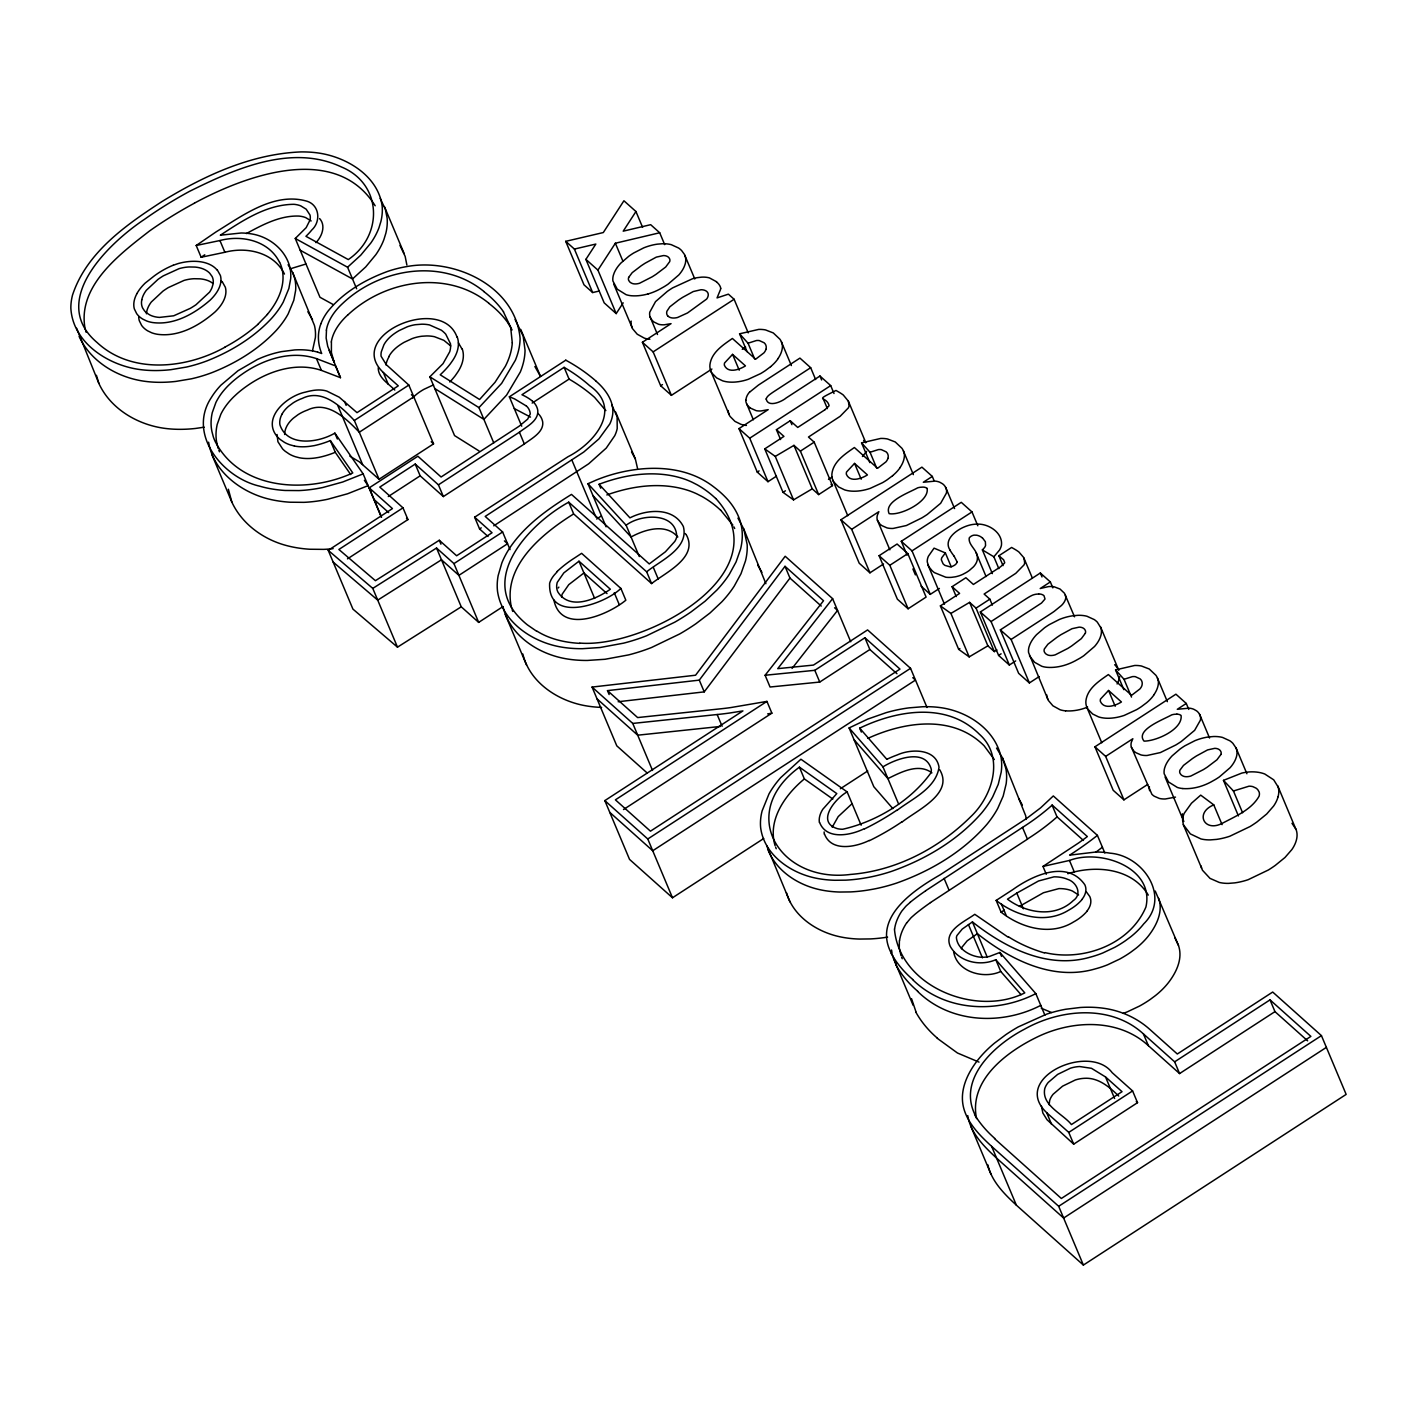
<?xml version="1.0" encoding="UTF-8"?>
<svg xmlns="http://www.w3.org/2000/svg" width="1417" height="1417" viewBox="0 0 1417 1417"><rect width="100%" height="100%" fill="white"/><g stroke="black" fill="none" stroke-linecap="round" stroke-linejoin="round"><path stroke-width="1.5" d="M953.641 951.657C956.829 971.991 983.699 979.466 1000.756 971.477L1021.037 994.681M378.25 367.8C378.073 377.878 388.825 383.777 394.794 390.065M512.281 342.843L510.651 327.203L503.442 311.882M1049.129 1104.729L1049.678 1100.495A23.345 14.365 -22.8 0 1 1053.132 1094.243L1062.608 1086.148L1075.379 1079.949A24.797 15.268 -22.8 0 1 1084.59 1078.302C1098.352 1077.434 1109.564 1087.087 1118.722 1096.067M277.059 434.505L277.927 441.732L282.585 448.888A66.758 41.093 -22.8 0 0 285.207 451.279L289.369 454.113A51.047 31.422 -22.8 0 0 295.356 456.717L299.359 457.762A42.315 26.055 -22.8 0 0 317.585 457.602L319.108 457.337A59.018 36.346 -22.8 0 0 335.262 452.306L350.707 474.571M894.446 929.003C899.175 986.303 975.711 1017.512 1024.792 992.874L995.814 959.716C979.979 966.66 959.167 961.93 950.293 946.45C943.173 930.562 965.136 921.404 974.772 914.319L1008.178 937.222M899.388 940.764L899.264 947.902L901.035 955.678M326.477 330.179L326.14 338.061L327.734 346.368L340.47 377.684L321.411 370.386C295.994 361.76 267.795 371.183 246.7 386.168A86.632 53.332 -22.8 0 0 243.706 388.329A77.28 47.576 -22.8 0 0 236.728 394.05L233.522 397.043A67.361 41.483 -22.8 0 0 220.822 414.295L217.226 424.356A97.755 60.187 -22.8 0 0 216.907 443.397M331.419 341.922L331.401 352.532L334.111 362.15L329.169 350.389M766.19 399.027C767.996 407.883 781.777 401.702 786.169 397.964L819.965 376.019L830.699 385.601L834.011 393.519M1278.063 796.761L1278.417 795.274A38.968 23.983 -22.8 0 0 1278.134 786.984L1273.706 779.828L1264.761 774.001A38.613 23.77 -22.8 0 0 1251.866 771.84A33.618 20.706 -22.8 0 0 1241.823 773.08L1223.473 780.36L1238.423 815.926M832.204 827.191L838.209 816.599L852.095 803.669M312.484 350.725L315.389 337.512A91.184 56.131 -22.8 0 0 314.432 325.379L292.752 272.702L288.094 264.713M320.933 323.661C317.195 333.225 317.745 344.101 321.694 353.506L317.674 352.142M628.687 277.378L632.212 272.649L641.157 265.811A116.513 71.736 -22.8 0 1 645.249 263.137L656.301 257.132L663.422 255.574A9.919 6.093 -22.8 0 1 667.708 256.672L668.08 256.92A12.753 7.847 -22.8 0 1 669.072 257.912L669.71 259.045A9.033 5.562 -22.8 0 1 669.674 261.649L665.689 267.016L656.106 274.278A111.429 68.601 -22.8 0 1 652.103 276.846L639.634 283.223A10.025 6.182 -22.8 0 1 637.561 283.719L636.924 283.825A9.76 6.005 -22.8 0 1 632.035 283.382L630.724 282.691A14.577 8.98 -22.8 0 1 629.609 281.753L628.652 280.3A9.228 5.686 -22.8 0 1 628.687 277.378M281.965 414.242L280.991 416.35A32.75 20.175 -22.8 0 0 280.283 418.511A31.617 19.466 -22.8 0 0 279.928 424.817C287.385 447.347 318.63 442.759 334.873 433.124L363.142 473.88L381.262 516.992M866.637 451.368L862.439 456.522M623.179 302.848L616.2 313.6L604.173 302.848L585.894 259.364L595.831 244.061L574.399 249.073L565.72 241.333L603.305 232.547L623.923 200.771L635.95 211.523L642.592 227.34M616.2 313.6L597.921 270.116L615.368 243.228L659.702 232.76L664.679 244.61M635.95 211.523L623.214 231.166L650.669 224.683L659.702 232.76M906.774 922.821L910.67 918.181A25.01 15.392 -22.8 0 1 911.698 917.153L915.293 914A167.72 103.264 -22.8 0 1 930.544 902.594M609.133 694.543L607.486 690.628L699.289 680.125L785.018 566.322L823.525 600.737L765.109 675.254L770.051 687.015L819.752 682.055L869.861 649.517L896.961 673.73M618.166 701.734L704.231 691.868L789.96 578.083L785.018 566.322M1082.021 899.37L1082.588 898.608A24.319 14.967 -22.8 0 0 1085.9 889.486L1085.794 888.052A31.192 19.2 -22.8 0 0 1084.767 884.669C1067.054 859.428 1032.674 875.369 1012.872 889.575L996.169 900.415L1001.111 912.176C1021.055 927.922 1050.404 936.3 1073.448 922.024A34.787 21.414 -22.8 0 0 1087.087 911.166M1086.963 911.131L1087.53 910.369A24.319 14.967 -22.8 0 0 1090.842 901.247L1090.736 899.813A31.192 19.2 -22.8 0 0 1089.708 896.43L1086.148 891.559M647.303 773.115L616.785 745.838L592.076 687.068L695.57 675.218L785.177 556.261L832.611 598.647L777.738 668.647L813.464 665.087L867.594 629.927L910.546 668.328L927.019 707.508M792.05 668.452L837.553 610.408L834.595 607.769M267.459 314.415L257.735 324.458M749.611 392.172L758.414 385.087L799.932 358.111L810.666 367.694L815.643 379.561M557.412 571.494L553.923 575.408A29.775 18.332 -22.8 0 0 549.637 583.237C547.741 623.87 604.085 604.687 620.894 588.445L625.836 600.206C608.478 614.641 561.132 635.241 553.888 600.046M951.214 566.782L945.387 552.949L941.827 557.66A11.106 6.837 -22.8 0 0 941.349 559.821L943.067 563.771A26.108 16.083 -22.8 0 0 944.98 565.401L950.276 566.889A5.331 3.277 -22.8 0 0 952.313 566.393L954.403 565.312A5.579 3.436 -22.8 0 0 957.06 562.159M998.843 568.66L993.866 556.792L999.552 549.991A24.107 14.843 -22.8 0 0 1001.482 545.014C1002.669 533.111 989.757 524.449 978.899 524.113A26.64 16.402 -22.8 0 0 975.179 524.184L972.717 524.467A21.893 13.479 -22.8 0 0 964.286 526.947C955.89 530.383 943.332 539.877 950.01 550.062M493.771 442.883L478.946 407.618L501.653 383.352L515.363 360.272A110.774 68.193 -22.8 0 0 520.092 338.38C515.434 285.968 454.166 257.646 406.59 266.609A77.758 47.877 -22.8 0 0 387.62 271.409C365.001 279.698 343.091 292.433 327.823 311.386A64.314 39.587 -22.8 0 0 320.933 323.661M992.343 573.619L982.388 549.902L984.443 547.653A10.273 6.323 -22.8 0 0 985.577 545.421L985.364 541.701L982.566 538.035M347.732 315.052C384.928 279.981 447.258 269.283 488.847 303.238M479.105 450.996L454.556 435.586L429.847 376.816L443.043 363.638L449.72 351.77A38.702 23.823 -22.8 0 0 450.464 343.729L445.753 334.182A65.554 40.349 -22.8 0 0 441.307 330.161L429.51 324.936A37.232 22.92 -22.8 0 0 421.805 324.192L415.323 324.706A28.712 17.677 -22.8 0 0 407.246 326.813L399.24 330.533A39.8 24.496 -22.8 0 0 395.006 333.172A29.881 18.403 -22.8 0 0 383.901 344.809L381.332 351.77A28.163 17.341 -22.8 0 0 381.102 356.269L386.327 364.7L408.84 385.07L433.549 443.858L379.048 479.265L359.333 461.818L349.84 456.15M819.38 822.409A33.902 20.865 -22.8 0 1 822.816 809.249L836.792 793.591L799.418 767.164C736.061 813.517 780.129 883.57 850.537 874.431C895.881 870.853 938.816 848.464 970.804 816.635C992.644 796.053 1004.936 756.713 979.218 734.059A167.064 102.856 -22.8 0 0 973.479 728.905C941.101 702.531 894.322 711.423 859.694 728.161L861.341 732.075M799.418 767.164L804.36 778.925C785.248 794.671 767.217 819.965 775.134 845.843M295.267 238.481L306.178 227.641L310.004 220.078A23.646 14.56 -22.8 0 0 310.004 215.047L306.214 209.22L300.794 205.89A29.013 17.872 -22.8 0 0 293.992 204.314C266.538 204.438 242.555 220.662 220.344 235.204L241.244 232.99A64.474 39.694 -22.8 0 1 252.315 234.035C269.354 236.993 285.207 249.569 289.723 266.591A91.184 56.131 -22.8 0 1 290.68 278.724L288.855 288.537L283.241 302.122A93.38 57.495 -22.8 0 1 271.497 318.471C253.749 337.547 230.918 351.505 206.776 360.963A97.401 59.957 -22.8 0 1 186.353 367.074L170.872 369.678A111.394 68.583 -22.8 0 1 160.475 370.457A108.064 66.528 -22.8 0 1 140.478 369.624C108.631 365.604 72.71 342.985 70.85 308.127A103.193 63.535 -22.8 0 1 72.533 295.037C86.579 252.403 125.989 225.002 161.928 201.586C203.977 175.814 250.862 153.922 300.9 151.92A106.948 65.837 -22.8 0 1 319.179 153.125C347.006 157.34 378.25 176.045 382.165 206.244A99.101 61.002 -22.8 0 1 380.907 221.459L379.012 227.641A90.599 55.777 -22.8 0 1 370.829 243.015L360.768 255.166L347.572 267.228L295.267 238.481L319.976 297.269L333.048 304.46M910.352 902.239L906.756 905.41A25.01 15.392 -22.8 0 0 905.729 906.419L901.832 911.06A64.509 39.711 -22.8 0 0 894.623 928.967M770.618 366.666L765.339 370.616A56.308 34.663 -22.8 0 1 760.592 373.61L748.247 379.313A35.23 21.68 -22.8 0 1 736.132 381.97A36.257 22.318 -22.8 0 1 732.802 382.165L731.207 382.165A32.538 20.033 -22.8 0 1 722.581 380.819L716.683 377.914L711.777 372.954A33.016 20.334 -22.8 0 1 709.917 364.877C711.334 352.479 723.042 345.004 732.394 338.468L755.615 359.227L763.922 352.868A12.222 7.528 -22.8 0 0 765.924 349.361M892.604 475.705L887.325 479.672A56.308 34.663 -22.8 0 1 882.578 482.648L870.233 488.369A35.23 21.68 -22.8 0 1 858.117 491.026A36.257 22.318 -22.8 0 1 854.788 491.203L853.193 491.203A32.538 20.033 -22.8 0 1 844.567 489.857L838.669 486.97L833.781 481.993A33.016 20.334 -22.8 0 1 831.903 473.916C833.32 461.535 845.028 454.042 854.38 447.524L877.601 468.283L885.908 461.907A12.222 7.528 -22.8 0 0 887.91 458.4M847.153 791.908C835.481 798.267 815.696 821.931 837.146 828.591A22.034 13.568 -22.8 0 0 842.725 829.246C876.344 821.683 910.653 800.995 930.827 772.956A22.583 13.904 -22.8 0 0 931.323 769.449C925.673 747.839 896.022 758.715 882.968 766.845L849.102 727.931L867.718 719.11L886.174 712.645A104.008 64.031 -22.8 0 1 909.059 707.862L922.68 706.746A95.63 58.876 -22.8 0 1 940.02 707.561C966.961 711.015 995 729.082 1000.969 756.944A111.252 68.494 -22.8 0 1 1001.199 772.159L998.241 784.345L992.786 796.673A112.315 69.15 -22.8 0 1 981.928 812.632C958.069 840.122 925.584 859.375 891.488 871.384A117.328 72.232 -22.8 0 1 868.621 877.353L862.882 878.345A124.483 76.642 -22.8 0 1 845.736 880.152L834.843 880.276A110.243 67.874 -22.8 0 1 814.846 877.938C790.013 872.589 763.94 854.486 760.646 827.599A101.422 62.437 -22.8 0 1 762.116 810.896L768.988 793.927A99.739 61.409 -22.8 0 1 780.643 777.703L800.924 759.229L847.153 791.908L861.146 825.208M732.571 354.374L724.583 362.947A9.848 6.058 -22.8 0 0 724.406 365.303C728.125 373.769 739.585 369.589 745.448 365.887L732.571 354.374L739.213 370.191M854.557 463.412L846.569 471.985A9.848 6.058 -22.8 0 0 846.392 474.341C850.111 482.807 861.571 478.627 867.434 474.925L854.557 463.412L861.199 479.229M1108.555 690.469L1100.548 699.024A9.848 6.058 -22.8 0 0 1100.371 701.38C1104.109 709.846 1115.569 705.666 1121.432 701.964L1108.555 690.469L1115.197 706.268M824.96 409.708L828.786 406.165A3.241 1.984 -22.8 0 0 829.051 405.492C826.341 395.325 812.685 402.162 835.995 390.454L839.271 392.35A80.875 49.79 -22.8 0 1 843.292 395.006L848.376 401.188L865.822 442.689M925.549 890.797L1022.507 827.422A161.237 99.279 -22.8 0 0 1052.193 805.086L1087.335 836.561A223.231 137.431 -22.8 0 1 1078.443 843.062L1042.983 866.425L1046.277 874.271M930.491 902.558L1027.449 839.165L1022.507 827.422M1222.074 824.641L1213.767 804.874C1194.159 812.986 1204.521 833.09 1222.782 823.047C1235.748 816.21 1251.548 809.568 1259.058 796.248A15.215 9.37 -22.8 0 0 1259.111 791.961L1257.871 789.818A21.592 13.284 -22.8 0 0 1256.011 788.118L1252.858 786.648A13.975 8.608 -22.8 0 0 1249.015 786.187L1233.445 790.987L1223.473 780.36M284.463 274.048C273.764 252.315 246.664 246.434 224.878 252.279L201.143 257.256L196.201 245.495L216.146 231.839C242.697 215.543 274.331 191.614 307.152 201.267C319.675 205.341 320.968 221.672 311.846 229.926A56.893 35.035 -22.8 0 1 305.93 236.302L348.299 259.577C383.688 235.399 382.218 183.661 341.426 166.976C291.53 143.418 234.62 168.977 189.506 191.366A288.448 177.586 -22.8 0 0 144.658 219.21C109.074 242.856 47.895 300.971 97.171 342.595C131.746 374.673 186.442 368.703 224.789 347.307M201.143 257.256L204.774 254.777M578.986 561.203L563.807 572.911L557.235 582.405A31.404 19.324 -22.8 0 0 557.837 591.934C569.793 610.94 596.167 599.285 610.337 589.224L578.986 561.203L594.644 598.435M536.848 631.397L527.407 624.879A179.746 110.668 -22.8 0 1 520.907 619.087C477.936 577.25 530.72 522.997 568.731 502.167L646.666 571.83C660.127 560.654 689.105 548.68 683.366 526.557C673.412 506.879 646.79 509.234 629.945 517.86L599.09 484.277C625.977 473.987 656.868 469.612 684.624 479.123A131.285 80.822 -22.8 0 1 692.081 482.205L697.394 484.933A186.991 115.131 -22.8 0 1 715.691 498.501M568.731 502.167L573.672 513.928L651.607 583.574C665.122 572.716 698.315 557.731 686.554 535.254M510.031 549.619L502.61 531.977L485.199 516.426L583.733 452.058L598.913 438.916L609.806 423.949A51.774 31.883 -22.8 0 0 612.268 416.793C615.332 402.924 606.228 390.029 596.274 381.386M596.663 519.012L600.808 516.266M1104.835 852.999L1097.413 835.375A245.371 151.07 -22.8 0 1 1069.64 855.142L1095.996 852.007A78.36 48.249 -22.8 0 1 1109.901 853.158C1143.147 855.602 1171.221 896.926 1143.714 923.884A66.599 41.004 -22.8 0 1 1130.784 936.761L1125.505 940.675A78.803 48.515 -22.8 0 1 1114.807 947.3L1102.692 953.021A66.103 40.703 -22.8 0 1 1090.24 957.148C1047.748 969.547 1005.06 947.778 972.434 921.918L962.232 929.074L956.936 935.557A12.328 7.599 -22.8 0 0 956.404 937.735C957.555 949.656 971.371 957.042 982.318 957.29A23.221 14.294 -22.8 0 0 989.58 956.404L999.888 952.472L1035.827 993.618L1044.896 1015.174M347.484 558.865L407.937 519.578L402.995 507.835L379.791 487.076L415.216 464.067L438.42 484.827L519.401 432.22C526.256 426.747 538.867 420.938 537.769 410.275A39.463 24.302 -22.8 0 0 534.935 403.792A39.145 24.107 -22.8 0 0 532.721 401.489L532.544 401.33M415.216 464.067L420.158 475.829L443.362 496.57L524.343 443.982C531.251 438.721 543.969 432.238 542.711 422.036A39.463 24.302 -22.8 0 0 539.877 415.553A39.145 24.107 -22.8 0 0 537.84 413.392M281.965 414.242A26.852 16.543 -22.8 0 1 288.413 406.431L293.177 402.871A27.738 17.075 -22.8 0 1 302.37 398.372C322.651 388.311 341.621 407.175 354.339 420.477L408.84 385.07M381.58 517.24L369.217 487.855L417.873 456.239L441.094 476.998L519.029 426.287L527.655 419.149L530.277 413.941A30.643 18.864 -22.8 0 0 526.345 405.917M521.722 426.216L509.358 396.813L565.808 360.166M488.015 536.494L479.584 528.948L474.642 517.187L568.04 456.699C594.184 443.468 623.126 409.212 589.649 385.672A310.766 191.33 -22.8 0 0 564.09 367.357L521.934 394.741A82.292 50.675 -22.8 0 1 532.615 401.294M388.276 496.535L420.158 475.829M532.154 403.083L569.067 379.101A310.766 191.33 -22.8 0 1 594.626 397.415L605.856 410.593M711.901 369.04L671.41 395.343L660.676 385.761L642.397 342.276L671.056 323.643L664.272 324.794A18.226 11.212 -22.8 0 1 658.568 324.263L653.981 322.013A29.899 18.403 -22.8 0 1 651.802 319.923L650.35 317.567A22.672 13.957 -22.8 0 1 649.748 312.218L655.522 301.626L667.372 291.353A78.183 48.143 -22.8 0 1 672.579 287.899L692.506 278.759A34.486 21.237 -22.8 0 1 697.199 277.679L701.645 277.147A23.983 14.772 -22.8 0 1 709.421 277.891L716.612 281.77M503 606.565L478.663 622.382L461.251 606.813L397.486 647.162L352.922 609.097L328.213 550.327L392.438 508.597L369.217 487.855M402.995 507.835L338.876 549.477L375.416 580.687L439.288 540.267L456.628 555.765L492.053 532.757L474.642 517.187M642.397 342.276L653.131 351.877L734.112 299.27L748.229 332.871M660.676 385.761L662.465 384.592M742.26 349.326L745.643 347.13M479.584 528.948L481.231 527.868M493.754 525.831L588.675 463.802L606.228 448.109L614.748 435.71A51.774 31.883 -22.8 0 0 617.21 428.554L617.103 416.722L611.754 404.908M328.213 550.327L372.777 588.392L436.542 548.025L453.954 563.594L502.61 531.977M810.666 367.694L774.107 391.482A59.532 36.647 -22.8 0 0 769.36 394.812L769.094 395.06A8.732 5.385 -22.8 0 0 766.136 399.045M776.427 476.201L767.996 481.691L757.263 472.091L738.983 428.607L768.191 409.637L761.088 410.948A18.403 11.336 -22.8 0 1 756.2 410.664L750.178 408.007M738.983 428.607L749.717 438.207L830.699 385.601M780.59 439.571L776.427 429.688L790.225 420.725L797.736 427.438L823.312 410.824A34.026 20.936 -22.8 0 0 824.96 409.708M848.376 401.188L849.049 405.9A12.399 7.634 -22.8 0 1 848.358 407.883L840.122 416.332L808.469 437.038L814.19 442.157L832.47 485.624L818.672 494.586L812.242 488.83L793.538 499.882L783.016 492.354L764.755 448.87L783.938 436.401L776.427 429.688M757.263 472.091L759.087 470.905M764.755 448.87L775.258 456.398L793.963 445.363L800.392 451.12L814.19 442.157M783.016 492.354L785.425 490.796M828.484 479.389L831.974 477.122M883.535 564.001L869.949 572.822L859.216 563.222L840.936 519.756L921.918 467.149L932.297 476.431L933.945 480.381M932.297 476.431L923.317 482.258L935.202 481.107A20.369 12.54 -22.8 0 1 939.737 482.205L942.5 483.764A27.189 16.738 -22.8 0 1 944.625 485.783L945.971 488.015A21.042 12.948 -22.8 0 1 946.414 493.098L940.658 503.283L927.249 514.46A88.315 54.377 -22.8 0 1 921.794 517.931L906.384 525.53L893.064 528.452A21.627 13.32 -22.8 0 1 886.989 527.886L881.994 525.689A31.581 19.448 -22.8 0 1 879.603 523.723L877.389 520.181A19.555 12.044 -22.8 0 1 877.336 515.31L878.859 511.679L851.67 529.338L840.936 519.756M879.089 555.712L897.085 544.022L907.819 553.604L926.098 597.088L908.102 608.779L897.368 599.178L879.089 555.712L889.823 565.294L908.102 608.779M907.093 555.127L901.283 541.294L961.275 502.327L971.991 511.927L977.819 525.76M889.823 565.294L907.819 553.604M901.283 541.294L912.017 550.876L971.991 511.927M763.728 838.51L672.49 897.776L629.538 859.393L604.829 800.605L742.933 710.909L729.649 713.017A227.34 139.964 -22.8 0 1 717.161 714.522L632.761 723.432L592.076 687.068M921.085 586.142L930.296 594.361L939.382 588.462M623.498 809.532L771.875 713.158L766.934 701.397L615.403 799.843L650.456 831.177L899.972 669.09L864.919 637.756L814.81 670.312L765.109 675.254M1003.023 565.631L998.879 555.747L1011.632 547.458L1014.909 549.353A80.875 49.79 -22.8 0 1 1018.947 552.028L1023.676 557.501L1032.32 577.959M956.227 596.575L952.082 586.691L965.88 577.729L973.39 584.459L998.95 567.845A34.026 20.936 -22.8 0 0 1000.615 566.729L1004.44 563.187A3.241 1.984 -22.8 0 0 1004.688 562.496L1003.608 559.768L998.879 555.747M996.913 649.925L994.327 651.607L987.879 645.851L969.175 656.886L958.671 649.358L940.392 605.891L959.592 593.422L952.082 586.691M940.392 605.891L950.913 613.419L969.6 602.367L976.047 608.123L989.845 599.161L992.343 605.094M1015.67 660.924L1009.347 665.034L998.613 655.433L980.334 611.967L1040.326 572.999L1050.351 581.944L1052.831 587.878M604.829 800.605L647.782 838.988L910.546 668.328M1050.351 581.944L1040.202 588.533L1048.403 586.62A19.147 11.797 -22.8 0 1 1054.071 586.762L1060.022 589.029L1064.486 593.28L1074.529 616.82M980.334 611.967L991.068 621.549L1024.828 599.639A61.179 37.674 -22.8 0 1 1030.425 596.203L1032.444 595.211A10.858 6.678 -22.8 0 1 1038.661 594.077M958.671 649.358L959.876 648.579M1039.175 676.582L1029.38 682.941L1018.646 673.341L1000.367 629.874L1041.495 603.057L1045.02 599.019L1043.992 595.707A10.751 6.624 -22.8 0 0 1038.732 593.953M1000.367 629.874L1011.1 639.457L1050.28 614.022A88.58 54.537 -22.8 0 0 1054.106 611.453L1061.51 605.449A17.482 10.769 -22.8 0 0 1065.814 597.744L1065.389 595.069M998.613 655.433L1001.111 653.822M840.37 788.738L867.735 770.954M1147.717 784.416L1123.929 799.861L1113.195 790.279L1094.934 746.794L1175.915 694.188L1186.277 703.47L1188.774 709.403M1186.277 703.47L1177.297 709.297L1189.2 708.146A20.369 12.54 -22.8 0 1 1193.716 709.244L1196.497 710.803A27.189 16.738 -22.8 0 1 1198.605 712.84L1199.951 715.054A21.042 12.948 -22.8 0 1 1200.412 720.155L1194.637 730.34L1181.229 741.516A88.315 54.377 -22.8 0 1 1175.791 744.988L1160.381 752.569L1147.044 755.491A21.627 13.32 -22.8 0 1 1140.986 754.924L1135.973 752.728A31.581 19.448 -22.8 0 1 1133.582 750.762L1131.386 747.22A19.555 12.044 -22.8 0 1 1131.315 742.349L1132.856 738.735L1105.65 756.395L1094.934 746.794M1016.804 893.1L1007.469 899.175C1026.174 913.221 1054.921 918.163 1073.165 900.663C1082.659 894.286 1076.566 882.029 1067.479 879.284A36.824 22.672 -22.8 0 0 1054 876.84L1038.519 880.984L1016.804 893.1L1023.393 908.775M1001.111 912.176L1004.246 910.139M1019.425 906.384L1043.461 892.745L1058.942 888.601A36.824 22.672 -22.8 0 1 1072.439 891.027L1078.603 894.977M974.896 1114.506C957.414 1078.479 994.893 1044.559 1024.385 1029.256C1060.394 1008.851 1110.999 1004.192 1143.43 1033.914L1174.64 1061.829L1270.022 999.871L1310.884 1036.394L1061.351 1198.481L994.504 1138.63M1132.59 1090.931L1112.15 1072.651C1089.514 1042.363 1010.303 1078.071 1046.649 1112.646L1068.755 1132.396L1132.59 1090.931L1137.532 1102.674L1073.696 1144.157L1047.057 1119.767L1042.859 1113.018L1041.424 1106.075M976.561 1118.562C968.555 1080.321 1006.619 1051.857 1037.067 1037.085C1071.819 1020.081 1118.367 1018.008 1148.372 1045.657L1179.582 1073.572L1274.963 1011.632L1307.643 1040.84M1321.441 1035.632L1272.696 992.042L1177.314 1054L1150.037 1029.61C1137.213 1018.008 1120.829 1010.622 1103.737 1008.284A103.228 63.552 -22.8 0 0 1080.285 1007.487L1065.814 1009.241A88.775 54.643 -22.8 0 0 1046.667 1014.129L1018.203 1026.935A122.517 75.438 -22.8 0 0 1005.769 1034.693L994.592 1043.054A96.515 59.425 -22.8 0 0 973.497 1065.974A101.475 62.472 -22.8 0 0 969.122 1073.324A94.107 57.938 -22.8 0 0 962.409 1096.988C961.824 1117.535 977.641 1133.458 991.652 1146.388L1058.676 1206.292L1321.441 1035.632L1346.15 1094.402L1083.385 1265.08L1016.361 1205.159C1004.316 1194 991.599 1181.424 987.862 1164.845M1326.383 1047.376L1063.618 1218.053L996.594 1158.132C984.089 1146.512 970.539 1133.193 967.74 1115.569M896.908 810.453C912.247 798.603 935.858 788.543 939.028 767.235C936.035 748.3 910.865 748.69 897.262 754.942A70.301 43.272 -22.8 0 0 886.812 759.317M901.85 822.214C916.923 810.117 954.279 793.733 939.648 769.644M573.354 514.123C543.207 532.969 501.76 565.897 511.572 607.928M246.416 233.539C262.552 224.789 280.035 215.384 298.934 216.075A29.013 17.872 -22.8 0 1 305.735 217.633L311.155 220.963M194.448 203.127C245.265 175.673 335.386 142.09 375.168 205.766M587.966 483.711L626.119 525.229C640.98 513.804 676.157 511.998 676.759 536.742A21.237 13.072 -22.8 0 1 674.775 541.453L665.405 551.798L649.252 563.931L571.494 494.409C548.804 508.455 526.38 524.131 510.899 546.253A110.136 67.803 -22.8 0 0 501.831 563.01L498.164 575.585A115.362 71.027 -22.8 0 0 497.544 591.456C502.079 622.01 532.314 642.096 560.973 647.002A114.192 70.301 -22.8 0 0 582.493 648.685L600.082 647.516L623.586 643.159A120.764 74.357 -22.8 0 0 646.613 635.755L674.758 622.187A152.859 94.107 -22.8 0 0 691 611.967L705.081 601.215L716.949 590.003A111.376 68.565 -22.8 0 0 729.33 574.292L736.061 561.964L740.524 549.211A115.893 71.346 -22.8 0 0 742.225 532.774C741.605 518.657 734.183 505.692 724.264 495.968A216.34 133.198 -22.8 0 0 713.92 487.041C686.838 465.856 649.801 464.989 617.723 473.012A99.438 61.232 -22.8 0 0 596.362 480.009L587.966 483.711L606.086 526.823M778.092 358.466A35.691 21.963 -22.8 0 0 782.432 346.014A34.132 21.025 -22.8 0 0 779.935 339.23L773.292 332.942L765.534 329.931A29.527 18.173 -22.8 0 0 758.733 329.399L739.568 333.81L748.052 343.215L756.395 340.541A10.751 6.624 -22.8 0 1 759.353 340.576L764.153 342.79A15.002 9.246 -22.8 0 1 765.977 349.361M900.078 467.521A35.691 21.963 -22.8 0 0 904.418 455.07A34.132 21.025 -22.8 0 0 901.92 448.268L895.278 441.98L887.52 438.987A29.527 18.173 -22.8 0 0 880.719 438.438L861.554 442.866L870.038 452.253L878.381 449.596A10.751 6.624 -22.8 0 1 881.339 449.632L886.139 451.846A15.002 9.246 -22.8 0 1 887.963 458.4M1154.058 694.56A35.691 21.963 -22.8 0 0 1158.415 682.108A34.132 21.025 -22.8 0 0 1155.918 675.307L1149.276 669.019L1141.5 666.025A29.527 18.173 -22.8 0 0 1134.698 665.476L1115.551 669.904L1124.035 679.292L1132.378 676.635A10.751 6.624 -22.8 0 1 1135.336 676.671L1140.136 678.885A15.002 9.246 -22.8 0 1 1141.96 685.438A12.222 7.528 -22.8 0 1 1139.888 688.963L1131.598 695.322L1108.377 674.563C1099.025 681.081 1087.3 688.573 1085.9 700.972A33.016 20.334 -22.8 0 0 1087.76 709.049L1092.666 714.009L1098.565 716.896A32.538 20.033 -22.8 0 0 1107.173 718.26L1108.785 718.26A36.257 22.318 -22.8 0 0 1112.115 718.065A35.23 21.68 -22.8 0 0 1124.23 715.408L1136.558 709.687A56.308 34.663 -22.8 0 0 1141.305 706.711L1146.601 702.743A34.77 21.397 -22.8 0 0 1154.164 694.578M867.913 738.363C901.885 722.741 947.105 715.054 978.421 740.648A167.064 102.856 -22.8 0 1 984.16 745.82L994.327 759.565M363.142 473.88L342.701 482.01L322.881 487.483A106.31 65.448 -22.8 0 1 298.987 490.583L285.118 490.477A129.195 79.547 -22.8 0 1 259.612 486.155C222.646 477.671 186.902 434.169 211.434 397.398A74.658 45.964 -22.8 0 1 220.981 385.123L238.038 370.705L257.504 359.44A67.042 41.27 -22.8 0 1 281.434 351.646L294.683 349.928A66.847 41.146 -22.8 0 1 317.674 352.142M864.352 828.662C850.785 835.375 826.43 840.387 819.575 822.338M869.294 840.423C855.726 847.118 831.372 852.148 824.517 834.099M1035.827 993.618C996.576 1013.863 945.033 1011.561 912.583 979.572M1040.769 1005.379C1001.518 1025.607 949.975 1023.322 917.525 991.315M290.166 268.84L305.859 264.04M606.83 494.958C633.009 485.535 662.766 481.638 689.565 490.884A131.285 80.822 -22.8 0 1 697.022 493.966L702.336 496.694A186.991 115.131 -22.8 0 1 720.633 510.262M1175.49 797.116L1165.323 798.975A21.627 13.32 -22.8 0 1 1159.265 798.409L1154.253 796.212A31.581 19.448 -22.8 0 1 1151.862 794.246L1131.386 747.22M565.72 241.333L583.999 284.817L592.66 292.557L599.108 291.052M1042.983 866.425L1069.463 860.456C1100.301 848.57 1154.802 867.558 1145.928 907.004C1130.057 944.537 1083.155 961.753 1044.914 952.596M1067.798 873.704C1095.518 864.901 1131.917 867.842 1148.284 895.101M196.201 245.495L219.936 240.536C241.722 234.673 268.823 240.553 279.521 262.287M766.934 701.397L730.835 707.561A220.078 135.501 -22.8 0 1 718.738 709.014L637.632 717.569L607.486 690.628M767.66 713.902L771.875 713.158M204.19 427.19L195.581 428.448A111.394 68.583 -22.8 0 1 180.012 429.333A108.064 66.528 -22.8 0 1 165.187 428.412C137.892 424.941 110.561 409.017 98.853 383.387L76.642 328.266M1208.559 736.946L1213.607 736.521A31.617 19.466 -22.8 0 1 1222.552 737.442L1229.885 740.808A46.69 28.747 -22.8 0 1 1232.896 743.34L1236.102 748.07L1246.907 773.753M720.332 726.46L637.703 735.193L597.018 698.829M1176.907 714.15L1174.162 714.327A12.133 7.475 -22.8 0 0 1171.664 714.894C1162.861 719.818 1135.052 730.056 1144.033 741.126C1156.449 741.162 1182.788 729.312 1181.105 715.514A8.874 5.473 -22.8 0 0 1176.907 714.15M579.872 643.07C643.796 648.596 783.955 573.619 715.762 498.447M294.417 446.001L290.432 444.956A51.047 31.422 -22.8 0 1 284.445 442.352L280.265 439.518A66.758 41.093 -22.8 0 1 277.643 437.144C260.905 418.157 287.031 395.733 305.558 392.102A46.478 28.606 -22.8 0 1 310.872 390.844A48.143 29.633 -22.8 0 1 313.6 390.366L313.848 390.33A28.287 17.411 -22.8 0 1 326.76 391.057L339.23 397.203L357.013 412.648L398.283 385.849L383.298 372.458C344.225 335.439 441.732 293.638 457.071 337.246M979.005 1062.112L957.467 1053.008L937.292 1038.342M340.47 377.684L335.528 365.923L316.469 358.625C291.052 349.999 262.853 359.422 241.758 374.407A86.632 53.332 -22.8 0 0 238.765 376.568A77.28 47.576 -22.8 0 0 231.786 382.289L228.58 385.3A67.361 41.483 -22.8 0 0 215.88 402.534L212.284 412.595A97.755 60.187 -22.8 0 0 211.965 431.654L213.294 436.755A124.218 76.483 -22.8 0 0 215.242 441.626C240.624 490.565 307.648 493.86 352.78 472.924L330.338 440.581A59.018 36.346 -22.8 0 1 314.167 445.647L312.643 445.877A42.315 26.055 -22.8 0 1 294.399 446.036M514.3 408.574L530.525 417.094M1051.467 1012.5L1041.265 1008.231M945.387 552.949L934.069 548.149L928.383 556.279A22.778 14.028 -22.8 0 0 927.267 561.964L928.773 566.623L931.908 570.484A58.628 36.098 -22.8 0 0 934.405 572.627L945.794 577.233A24.567 15.126 -22.8 0 0 948.097 577.41A25.984 15.994 -22.8 0 0 951.657 577.321L955.164 576.843A20.865 12.842 -22.8 0 0 963.064 574.222L966.341 572.45A28.198 17.358 -22.8 0 0 969.405 570.396L973.444 566.853A18.403 11.336 -22.8 0 0 977.004 560.955A16.915 10.415 -22.8 0 0 977.376 558.581C978.403 550.487 968.218 545.51 969.193 538.088A4.375 2.692 -22.8 0 1 970.114 536.99A4.924 3.029 -22.8 0 1 974.099 535.13L976.809 535.219A19.253 11.85 -22.8 0 1 982.459 538.088M300.209 250.242L352.514 278.972L365.71 266.927L375.771 254.759A90.599 55.777 -22.8 0 0 383.954 239.402L385.849 233.22A99.101 61.002 -22.8 0 0 387.107 217.988L385.389 209.344L380.199 198.398M982.388 549.902L993.866 556.792M429.847 376.816L478.946 407.618M434.789 388.559L483.888 419.379L506.595 395.113L520.305 372.033A110.774 68.193 -22.8 0 0 525.034 350.123L523.174 336.183L515.115 319.498M996.169 900.415C1016.113 916.161 1045.463 924.539 1068.507 910.263A34.787 21.414 -22.8 0 0 1082.145 899.405M804.36 778.925L832.824 799.046M1213.767 804.874L1200.713 795.132L1191.484 803.226L1184.24 813.269A31.156 19.183 -22.8 0 0 1182.61 820.266L1183.319 824.659L1202.502 870.268L1210.012 878.381L1219.275 882.437A37.179 22.885 -22.8 0 0 1228.592 883.376L1234.862 882.862A48.072 29.598 -22.8 0 0 1248.076 879.727L1268.357 870.003A86.313 53.138 -22.8 0 0 1275.3 865.38L1284.989 857.48L1291.843 849.598A42.085 25.913 -22.8 0 0 1294.607 844.886A43.555 26.817 -22.8 0 0 1296.342 840.246L1296.697 838.758A38.968 23.983 -22.8 0 0 1296.396 830.468L1277.673 785.709M483.905 291.477C442.317 257.522 379.986 268.22 342.79 303.309A58.947 36.293 -22.8 0 0 326.353 330.196M931.908 772.867C918.499 762.753 900.84 772.283 887.91 778.606L854.044 739.692M1105.526 1076.938L1091.48 1068.312L1079.648 1066.54A24.797 15.268 -22.8 0 0 1070.437 1068.188L1057.667 1074.387L1048.19 1082.482A23.345 14.365 -22.8 0 0 1044.736 1088.734C1041.371 1105.597 1063.228 1114.045 1071.429 1124.567L1122.034 1091.692L1105.526 1076.938L1114.594 1098.494M333.154 562.071L377.719 600.135L441.484 559.786L458.895 575.355L507.552 543.738L504.399 540.904M526.292 405.953L514.708 398.974A139.38 85.817 -22.8 0 0 509.358 396.831M734.112 299.27L728.391 294.151L717.055 297.907L720.58 289.334A14.436 8.892 -22.8 0 0 720.58 288.448M989.845 599.161L984.124 594.042L1015.776 573.336L1024.013 564.905A12.399 7.634 -22.8 0 0 1024.686 562.903L1024.013 558.192M585.894 259.364L597.921 270.116M831.035 484.348L832.47 485.624M1097.413 835.375L1053.309 795.947L1040.574 807.885L1026.617 818.477L940.126 874.838C913.859 889.965 872.341 917.472 891.346 953.287M912.796 677.68L915.488 680.071L652.723 850.749L609.771 812.366M789.96 578.083L821.24 606.051M1083.456 840.44L1056.976 816.777L1052.034 805.015M411.426 394.723L413.782 396.831L359.28 432.238C346.545 418.918 327.61 400.072 307.312 410.115A27.738 17.075 -22.8 0 0 298.101 414.632L293.354 418.174A26.852 16.543 -22.8 0 0 286.907 426.003L285.933 428.093A32.75 20.175 -22.8 0 0 284.976 431.353A31.617 19.466 -22.8 0 0 284.675 434.523M620.894 588.445L581.625 553.338L574.983 557.713A84.347 51.933 -22.8 0 0 557.2 571.405M607.025 593.599L583.928 572.964L568.748 584.672L562.177 594.166A31.404 19.324 -22.8 0 0 561.628 597.212M431.193 441.75L433.549 443.858M1136.257 1101.54L1137.532 1102.674M406.484 518.285L407.937 519.578M374.159 499.599L388.665 512.582M720.704 510.209L732.855 525.087M450.695 345.925L443.858 340.328L434.452 336.697A37.232 22.92 -22.8 0 0 426.747 335.935L421.876 336.236A28.854 17.766 -22.8 0 0 412.188 338.574L404.182 342.294A39.8 24.496 -22.8 0 0 399.948 344.933A29.881 18.403 -22.8 0 0 388.843 356.553M677.84 536.972C665.689 523.032 644.912 529.444 631.061 536.972L592.908 495.472M927.108 488.458C929.623 501.281 900.751 515.912 889.132 513.645C883.588 501.707 908.279 493.045 917.667 487.838A12.133 7.475 -22.8 0 1 920.164 487.289L922.928 487.094A8.874 5.473 -22.8 0 1 927.143 488.44M863.626 440.439L865.415 442.565M1291.985 823.312L1295.953 829.193M859.694 728.161L886.812 759.299M892.869 808.611L873.811 786.718L849.102 727.931M319.604 218.555C325.839 225.321 322.226 235.647 316.788 241.687A56.893 35.035 -22.8 0 1 316.009 242.661M685.261 533.536L686.306 534.9M217.332 269.992L220.379 275.465A37.391 23.026 -22.8 0 1 218.732 288.749L218.005 290.219A42.209 25.984 -22.8 0 1 210.106 300.174C194.554 313.688 174.238 325.343 152.859 322.58A37.94 23.363 -22.8 0 1 146.677 320.986L142.727 319.091A43.785 26.958 -22.8 0 1 136.687 313.671L134.385 308.995A37.781 23.257 -22.8 0 1 133.871 306.426A40.225 24.762 -22.8 0 1 136.971 293.549M222.274 281.753L225.321 287.226A37.391 23.026 -22.8 0 1 223.673 300.51L222.947 301.963A42.209 25.984 -22.8 0 1 215.047 311.935C199.496 325.449 179.18 337.104 157.801 334.341A37.94 23.363 -22.8 0 1 151.619 332.747L147.669 330.852A43.785 26.958 -22.8 0 1 141.629 325.432L139.327 320.756A37.781 23.257 -22.8 0 1 138.813 318.17A40.225 24.762 -22.8 0 1 138.707 316.841M458.382 342.843L462.013 348.989M954.172 556.279L957.024 561.699A4.074 2.515 -22.8 0 1 956.989 562.159M996.541 748.07L1002.581 758.06L1025.678 815.731A111.252 68.494 -22.8 0 1 1026.174 819.416M307.861 311.74L312.519 319.711M364.399 480.31L368.083 485.641L347.643 493.754L327.823 499.227A106.31 65.448 -22.8 0 1 303.929 502.344L290.06 502.22A129.195 79.547 -22.8 0 1 264.554 497.916C238.641 490.264 212.993 470.178 208.6 442.193M534.882 366.525L540.515 376.426L520.747 329.399M508.384 323.625L512.068 329.931M737.938 518.108L743.801 529.055L765.888 583.698M757.705 565.135L761.921 572.379M631.521 451.934L635.365 459.019L637.544 468.478M1018.628 798.338L1022.348 805.086M399.966 245.424L405.156 256.371L406.874 265.014M1118.35 669.355L1115.586 665.618A46.69 28.747 -22.8 0 0 1114.665 664.732M1155.227 891.045L1178.448 945.369C1183.053 958.53 1176.393 972.328 1168.423 982.654A66.599 41.004 -22.8 0 1 1155.493 995.531L1150.214 999.463A78.803 48.515 -22.8 0 1 1139.516 1006.07L1127.401 1011.809A66.103 40.703 -22.8 0 1 1123.291 1013.35M1174.994 938.072L1178.448 945.369M786.453 892.71C793.254 916.303 816.511 931.713 839.572 936.708A110.243 67.874 -22.8 0 0 859.552 939.064L870.445 938.922A124.483 76.642 -22.8 0 0 887.591 937.133M522.855 654.034C529.621 682.587 558.103 701.025 585.682 705.772A114.192 70.301 -22.8 0 0 601.605 707.402M733.811 526.77L734.697 528.488M896.288 965.048L892.409 954.952M916.055 1012.075L911.538 998.666M1208.559 736.946A36.612 22.548 -22.8 0 0 1194.992 740.648L1184.966 745.767A53.687 33.052 -22.8 0 0 1180.078 749.026L1172.125 755.863A37.427 23.044 -22.8 0 0 1165.518 765.534L1164.65 767.979A29.97 18.456 -22.8 0 0 1164.172 773.771L1168.529 781.971L1177.35 787.445A27.277 16.791 -22.8 0 0 1182.858 788.543M1165.057 776.994L1183.833 821.506M1029.486 655.805L1034.64 662.324L1041.761 666.256A27.277 16.791 -22.8 0 0 1047.269 667.336A35.815 22.052 -22.8 0 0 1063.795 665.494A37.09 22.831 -22.8 0 0 1075.042 660.924L1079.736 658.32A59.744 36.771 -22.8 0 0 1083.792 655.717L1094.544 646.489A35.956 22.141 -22.8 0 0 1100.017 638.04L1100.85 635.631A30.412 18.722 -22.8 0 0 1100.903 627.873L1097.307 622.134A46.69 28.747 -22.8 0 0 1094.296 619.601L1086.963 616.253A31.617 19.466 -22.8 0 0 1078.018 615.315L1072.988 615.757A36.612 22.548 -22.8 0 0 1059.42 619.442L1049.377 624.578A53.687 33.052 -22.8 0 0 1044.488 627.82L1036.536 634.674A37.427 23.044 -22.8 0 0 1029.946 644.328L1029.061 646.79A29.97 18.456 -22.8 0 0 1028.583 652.564L1048.261 700.317L1052.92 705.808L1060.04 709.74A27.277 16.791 -22.8 0 0 1065.549 710.82M694.808 278.99L684.376 254.298L681.63 250.561A46.69 28.747 -22.8 0 0 678.619 248.028L671.268 244.663A31.617 19.466 -22.8 0 0 662.341 243.742L657.293 244.167A36.612 22.548 -22.8 0 0 643.725 247.869L633.7 252.988A53.687 33.052 -22.8 0 0 628.811 256.247L620.859 263.084A37.427 23.044 -22.8 0 0 614.252 272.755L613.384 275.199A29.97 18.456 -22.8 0 0 612.906 280.991L617.263 289.192L626.084 294.665A27.277 16.791 -22.8 0 0 631.592 295.763A35.815 22.052 -22.8 0 0 648.118 293.904M613.791 284.215L632.567 328.726L637.225 334.217L644.363 338.149A27.277 16.791 -22.8 0 0 649.872 339.23M212.072 455.07L231.839 502.079C241.652 523.334 262.127 538.531 284.321 544.943A129.195 79.547 -22.8 0 0 309.827 549.247L323.696 549.371A106.31 65.448 -22.8 0 0 333.137 548.627M79.086 336.36C90.794 361.99 118.125 377.914 145.42 381.386A108.064 66.528 -22.8 0 0 160.245 382.324A111.394 68.583 -22.8 0 0 175.814 381.421L191.295 378.835A97.401 59.957 -22.8 0 0 211.718 372.724C235.86 363.266 258.691 349.29 276.439 330.232A93.38 57.495 -22.8 0 0 288.182 313.883L293.797 300.298L295.622 290.485A91.184 56.131 -22.8 0 0 294.665 278.352L292.752 272.702M1183.319 824.659L1190.386 833.922L1200.996 838.953A37.179 22.885 -22.8 0 0 1210.313 839.891L1216.601 839.395A48.072 29.598 -22.8 0 0 1229.814 836.243L1250.077 826.536A86.313 53.138 -22.8 0 0 1257.021 821.913L1266.709 813.996L1273.564 806.114A42.085 25.913 -22.8 0 0 1276.327 801.402A43.555 26.817 -22.8 0 0 1278.063 796.761M503.088 607.007C509.854 635.578 538.336 653.999 565.914 658.746A114.192 70.301 -22.8 0 0 587.435 660.446L605.024 659.277L628.528 654.92A120.764 74.357 -22.8 0 0 651.554 647.498L679.699 633.948A152.859 94.107 -22.8 0 0 695.942 623.71L710.023 612.976L721.891 601.764A111.376 68.565 -22.8 0 0 734.272 586.053L741.002 573.726L745.466 560.973A115.893 71.346 -22.8 0 0 747.166 544.518L743.801 529.055M1233.445 790.987L1242.585 812.738M1199.597 714.292L1209.551 738.009M1157.388 677.946L1167.36 701.663M1270.022 999.871L1274.963 1011.632M1124.035 679.292L1131.51 697.093M1100.531 626.863L1118.81 670.347M1115.551 669.904L1123.858 689.672M1040.326 572.999L1041.991 576.949M1086.821 707.189L1101.771 742.756M1105.65 756.395L1123.929 799.861M976.118 552.843L986.073 576.56M1011.1 639.457L1029.38 682.941M945.6 487.253L954.562 508.561M991.068 621.549L1009.347 665.034M1174.64 1061.829L1179.582 1073.572M976.047 608.123L994.327 651.607M969.6 602.367L987.879 645.851M903.391 450.907L913.363 474.624M1143.43 1033.914L1148.372 1045.657M1069.463 860.456L1074.405 872.217M950.913 613.419L969.175 656.886M927.852 564.639L944.466 604.173M912.017 550.876L930.296 594.361M870.038 452.253L876.68 468.071M861.554 442.866L869.861 462.633M912.902 568.961L915.4 574.895M819.965 376.019L821.63 379.969M877.389 520.181L889.858 549.831M823.224 398.744L827.386 408.627M781.405 341.851L791.377 365.568M832.824 480.15L847.773 515.717M851.67 529.338L869.949 572.822M1001.305 903.816L1006.247 915.577M790.225 420.725L791.89 424.675M800.392 451.12L818.672 494.586M793.963 445.363L812.242 488.83M748.052 343.215L754.694 359.015M999.888 952.472L1001.536 956.386M739.568 333.81L747.042 351.611M864.919 637.756L869.861 649.517M1068.755 1132.396L1073.696 1144.157M995.814 959.716L1000.756 971.477M972.434 921.918L987.259 957.201M775.258 456.398L793.538 499.882M832.611 598.647L850.731 641.759M968.431 924.539L982.424 957.839M1046.649 1112.646L1051.591 1124.389M746.724 403.951L753.366 419.769M944.076 878.363L949.018 890.124M749.717 438.207L767.996 481.691M882.968 766.845L898.626 804.077M710.838 371.095L729.117 414.579M1058.676 1206.292L1083.385 1265.08M814.81 670.312L819.752 682.055M650.031 316.735L657.506 334.518M615.368 243.228L622.842 261.011M991.652 1146.388L1016.361 1205.159M653.131 351.877L671.41 395.343M971.159 1127.046L990.926 1174.073M893.383 958.282L913.15 1005.308M574.399 249.073L592.66 292.557M615.598 411.993L635.365 459.019M717.161 714.522L722.103 726.283M653.326 567.385L658.267 579.146M699.289 680.125L704.231 691.868M766.686 845.683L789.924 901.814M564.125 367.34L569.067 379.101M646.666 571.83L651.607 583.574M626.119 525.229L639.297 556.562M599.09 484.277L600.737 488.21M571.954 460.242L595.848 517.063M614.269 592.749L619.211 604.51M519.401 432.22L524.343 443.982M632.761 723.432L652.529 770.458M384.397 206.545L404.164 253.572M647.782 838.988L672.49 897.776M505.214 614.393L526.522 664.998M347.572 267.228L356.641 288.767M438.42 484.827L443.362 496.57M383.298 372.458L388.24 384.202M453.954 563.594L478.663 622.382M439.288 540.267L440.935 544.181M436.542 548.025L461.251 606.813M354.339 420.477L379.048 479.265M344.508 401.472L346.155 405.386M337.901 405.776L362.61 464.546M316.469 358.625L321.411 370.386M334.873 433.124L337.352 439.004M330.338 440.581L335.28 452.342M372.777 588.392L397.486 647.162M219.936 240.536L224.878 252.279M901.619 957.201L902.239 958.724M1002.581 758.06L1005.911 768.705A111.252 68.494 -22.8 0 1 1006.141 783.92L1003.183 796.088L997.727 808.434A112.315 69.15 -22.8 0 1 986.87 824.393C963.011 851.883 930.526 871.136 896.43 883.145A117.328 72.232 -22.8 0 1 873.563 889.114L867.824 890.106A124.483 76.642 -22.8 0 1 850.678 891.913L839.785 892.037A110.243 67.874 -22.8 0 1 819.788 889.681C797.647 884.881 775.737 870.658 767.589 848.765M775.666 847.295L776.233 848.73M231.839 502.079L228.367 489.219M1183.337 820.478L1182.451 817.237A29.97 18.456 -22.8 0 1 1182.433 813.836M1047.765 699.272L1046.862 696.048A29.97 18.456 -22.8 0 1 1046.756 694.932M632.071 327.699L631.185 324.458A29.97 18.456 -22.8 0 1 631.167 321.057M1236.102 748.07L1236.474 749.079A30.412 18.722 -22.8 0 1 1236.439 756.82L1235.589 759.229A35.956 22.141 -22.8 0 1 1230.133 767.677L1219.382 776.906A59.744 36.771 -22.8 0 1 1215.325 779.527L1210.649 782.149A37.09 22.831 -22.8 0 1 1199.384 786.718A35.815 22.052 -22.8 0 1 1182.841 788.56M684.836 255.273L685.208 256.3A30.412 18.722 -22.8 0 1 685.173 264.04L684.322 266.449A35.956 22.141 -22.8 0 1 678.867 274.898L668.115 284.126A59.744 36.771 -22.8 0 1 664.059 286.748L659.383 289.369A37.09 22.831 -22.8 0 1 648.118 293.939M85.711 331.011L86.171 332.286M512.139 609.7L512.759 611.435M98.853 383.387L96.409 375.292M218.236 448.516L216.854 443.415M1158.681 898.343C1163.286 911.503 1156.626 925.301 1148.656 935.645A66.599 41.004 -22.8 0 1 1135.726 948.504L1130.447 952.437A78.803 48.515 -22.8 0 1 1119.749 959.043L1107.633 964.782A66.103 40.703 -22.8 0 1 1095.182 968.909C1052.689 981.308 1010.002 959.539 977.376 933.679L967.173 940.835L961.877 947.318A12.328 7.599 -22.8 0 0 961.434 948.77M85.303 329.718C76.323 286.393 119.914 253.997 149.582 230.936A288.448 177.586 -22.8 0 1 194.466 203.162M1201.067 865.964L1201.598 868.143M892.055 953.304L891.559 950.01M1102.426 847.153A245.371 151.07 -22.8 0 1 1096.12 851.989M917.685 991.209A231.414 142.479 -22.8 0 1 896.093 965.154M1057.135 816.847A161.237 99.279 -22.8 0 1 1027.343 839.077M899.565 940.729A64.509 39.711 -22.8 0 1 906.685 922.804M824.322 834.152A33.902 20.865 -22.8 0 1 824.145 831.938M901.637 822.019A169.331 104.238 -22.8 0 1 869.436 840.653M558.227 587.966A29.775 18.332 -22.8 0 1 558.847 587.152M212.957 283.453A38.418 23.646 -22.8 0 0 212.036 282.78L211.08 282.142A34.026 20.954 -22.8 0 0 200.169 278.848L194.04 278.724A30.253 18.616 -22.8 0 0 184.051 280.407L168.286 287.598A62.649 38.56 -22.8 0 0 162.955 291.14L151.318 301.998A33.3 20.493 -22.8 0 0 147.811 308.056A35.124 21.627 -22.8 0 0 146.996 310.447L146.536 312.714A30.129 18.545 -22.8 0 0 146.429 313.812M221.247 280.885A42.829 26.374 -22.8 0 1 222.097 281.859M385.991 364.913A36.541 22.495 -22.8 0 1 389.144 356.57M449.791 381.988A80.556 49.595 -22.8 0 0 455.264 375.664L457.726 372.086A49.365 30.395 -22.8 0 0 462.225 348.901M219.476 451.793A124.218 76.483 -22.8 0 1 218.82 450.163M331.295 341.958A58.947 36.293 -22.8 0 1 347.679 315.035M488.741 303.309A208.388 128.292 -22.8 0 1 508.473 323.59M565.773 360.184A321.996 198.238 -22.8 0 1 596.309 381.35M579.712 643.353A115.238 70.939 -22.8 0 1 537.096 631.203M994.805 1138.436A251.057 154.559 -22.8 0 1 974.559 1114.683M896.695 810.276A169.331 104.238 -22.8 0 1 864.494 828.91M937.452 1038.236A231.414 142.479 -22.8 0 1 915.86 1012.163M912.743 979.448A231.414 142.479 -22.8 0 1 891.151 953.393M1044.559 952.986A223.815 137.786 -22.8 0 1 1008.603 936.885M910.281 902.204A167.72 103.264 -22.8 0 1 925.602 890.85M279.627 262.251A87.677 53.988 -22.8 0 1 267.335 314.379M257.788 324.475A115.68 71.222 -22.8 0 1 224.736 347.218M217.155 270.098A42.829 26.374 -22.8 0 0 178.595 263.438A38.383 23.628 -22.8 0 0 173.281 265.316M173.246 265.209A55.918 34.433 -22.8 0 0 153.957 276.156L145.154 283.117A44.777 27.561 -22.8 0 0 136.935 293.549M433.567 385.034A28.854 17.766 -22.8 0 0 431.955 385.583L423.949 389.321A39.8 24.496 -22.8 0 0 419.715 391.942A29.881 18.403 -22.8 0 0 412.737 397.876M457.284 337.157A49.365 30.395 -22.8 0 1 452.767 360.343L450.269 363.903A80.556 49.595 -22.8 0 1 440.209 374.796L479.584 399.505L495.047 382.289L505.338 366.33A103.636 63.8 -22.8 0 0 512.299 342.843M483.799 291.565A208.388 128.292 -22.8 0 1 503.531 311.829M716.435 281.912A27.649 17.022 -22.8 0 1 720.81 288.36M668.08 316.292A11.779 7.244 -22.8 0 1 666.911 311.226L669.834 306.816L678.353 300.191A109.57 67.449 -22.8 0 1 682.746 297.304L693.267 291.548L701.008 289.741A11.336 6.979 -22.8 0 1 706.109 290.999A12.806 7.882 -22.8 0 1 706.853 291.565A10.716 6.607 -22.8 0 1 708.004 296.383L707.685 297.269A11.495 7.067 -22.8 0 1 706.605 299.093L687.511 312.962L677.592 317.479A13.107 8.077 -22.8 0 1 674.953 317.957L674.333 318.01A10.415 6.412 -22.8 0 1 669.285 317.054L668.895 316.806A13.054 8.041 -22.8 0 1 668.169 316.239M746.422 425.454A32.538 20.033 -22.8 0 1 740.861 424.285L734.962 421.398L730.056 416.421A33.016 20.334 -22.8 0 1 728.179 410.54M778.199 358.483A34.77 21.397 -22.8 0 1 770.6 366.649M750.337 407.901A23.859 14.684 -22.8 0 1 745.732 400.249M745.997 400.179A18.191 11.194 -22.8 0 1 749.504 392.137M900.185 467.539A34.77 21.397 -22.8 0 1 892.586 475.687M954.208 556.261A143.276 88.208 -22.8 0 1 949.975 550.079M1119.607 676.777A30.412 18.722 -22.8 0 1 1119.129 679.097L1118.279 681.524A35.956 22.141 -22.8 0 1 1117.092 683.968M1087.636 707.065A37.09 22.831 -22.8 0 1 1082.074 709.014A35.815 22.052 -22.8 0 1 1065.531 710.838M1149.665 790.704A19.555 12.044 -22.8 0 1 1149.417 786.701M141.789 299.837L141.594 300.971A30.129 18.545 -22.8 0 0 142.674 308.091L144.445 310.748A38.17 23.504 -22.8 0 0 146.907 313.104L149.759 314.928A30.767 18.935 -22.8 0 0 159.448 317.408L173.706 315.796L190.25 308.375A71.824 44.21 -22.8 0 0 195.953 304.779L209.539 292.168A30.395 18.722 -22.8 0 0 212.019 287.598L213.011 284.286A28.659 17.642 -22.8 0 0 212.107 276.51L209.698 273.198A38.418 23.646 -22.8 0 0 207.095 271.019L206.138 270.399A34.026 20.954 -22.8 0 0 195.227 267.087L189.099 266.963A30.253 18.616 -22.8 0 0 179.109 268.645L163.345 275.837A62.649 38.56 -22.8 0 0 158.013 279.379L146.376 290.237A33.3 20.493 -22.8 0 0 143.4 295.09A35.124 21.627 -22.8 0 0 142.054 298.686L141.789 299.837M1085.369 633.222L1081.366 638.606L1071.801 645.851A111.429 68.601 -22.8 0 1 1067.798 648.437L1055.328 654.796A10.025 6.182 -22.8 0 1 1053.256 655.309L1052.618 655.398A9.76 6.005 -22.8 0 1 1047.712 654.955L1046.419 654.264A14.577 8.98 -22.8 0 1 1045.285 653.326L1044.347 651.891A9.228 5.686 -22.8 0 1 1044.364 648.951L1047.907 644.221L1056.852 637.402A116.513 71.736 -22.8 0 1 1060.926 634.71L1071.996 628.705L1079.116 627.146A9.919 6.093 -22.8 0 1 1083.403 628.245L1083.757 628.51A12.753 7.847 -22.8 0 1 1084.767 629.485L1085.387 630.636A9.033 5.562 -22.8 0 1 1085.369 633.222M1220.94 754.429L1216.955 759.795L1207.373 767.058A111.429 68.601 -22.8 0 1 1203.37 769.626L1190.9 776.002A10.025 6.182 -22.8 0 1 1188.828 776.498L1188.19 776.605A9.76 6.005 -22.8 0 1 1183.301 776.162L1181.991 775.471A14.577 8.98 -22.8 0 1 1180.875 774.532L1179.918 773.08A9.228 5.686 -22.8 0 1 1179.954 770.157L1183.478 765.428L1192.423 758.591A116.513 71.736 -22.8 0 1 1196.515 755.916L1207.585 749.912L1214.688 748.353A9.919 6.093 -22.8 0 1 1218.974 749.451L1219.346 749.699A12.753 7.847 -22.8 0 1 1220.338 750.691L1220.976 751.825A9.033 5.562 -22.8 0 1 1220.94 754.429"/></g></svg>
